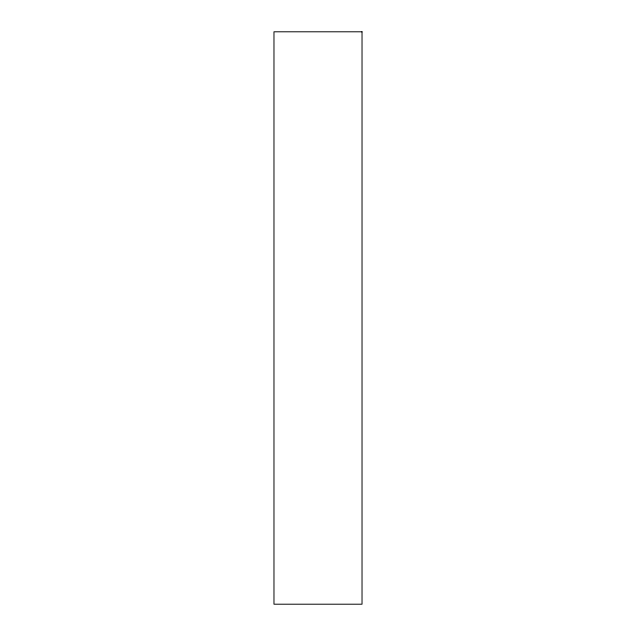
<?xml version="1.0" encoding="UTF-8"?>
<svg xmlns="http://www.w3.org/2000/svg" width="636" height="636" viewBox="0 0 636 636"><rect width="100%" height="100%" fill="white"/><g stroke="black" fill="none" stroke-linecap="round" stroke-linejoin="round"><path stroke-width="0.95" d="M362.027 31.8L273.973 31.8L273.973 604.2L362.027 604.2L362.027 31.8"/></g></svg>
